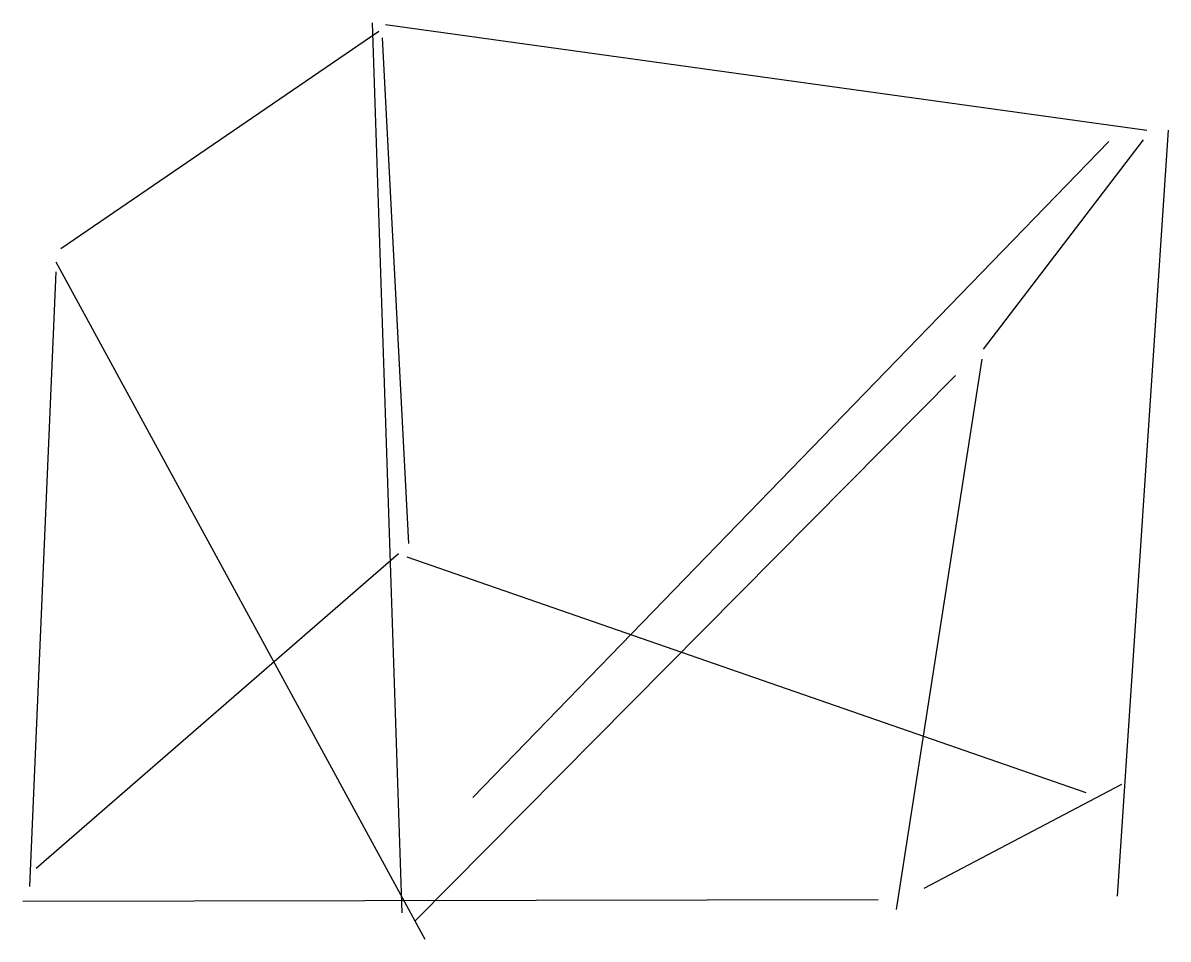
# Model space of a CAD drawing. Header units: metres. Extents: x -97 to 106, y -80 to 83.
import ezdxf

# ---------------------------------------------------------------- set-up
doc = ezdxf.new("R2010")
doc.units = ezdxf.units.M

msp = doc.modelspace()

# ---------------------------------------------------------------- linework, layer by layer
at = {"color": 0, "linetype": 'CONTINUOUS'}
for p, q in [((-90.652997, 42.832808), (-34.031546, 81.55836)), ((-35.205047, 83.025237), (-29.92429, -75.397476)), ((-32.858044, 82.731861), (102.681388, 63.955836)), ((-33.444795, 80.384858), (-28.750789, -9.681388)), ((106.495268, 63.955836), (97.400631, -72.463722)), ((-17.309148, -54.861199), (95.933754, 61.902208)), ((73.637224, 24.936909), (102.094637, 62.195584)), ((-91.533123, 40.485804), (-25.817035, -80.091483)), ((-91.533123, 38.725552), (-96.227129, -70.70347)), ((73.343849, 23.176656), (58.088328, -74.810726)), ((68.649842, 20.242902), (-27.577287, -76.864353)), ((-95.053628, -67.476341), (-30.511041, -11.44164)), ((-29.044164, -12.028391), (91.826498, -53.981073)), ((63.07571, -70.996845), (98.280757, -52.514196)), ((-97.400631, -73.343849), (54.861199, -73.050473))]:
    msp.add_line(p, q, dxfattribs=at)

doc.saveas('drawing.dxf')
